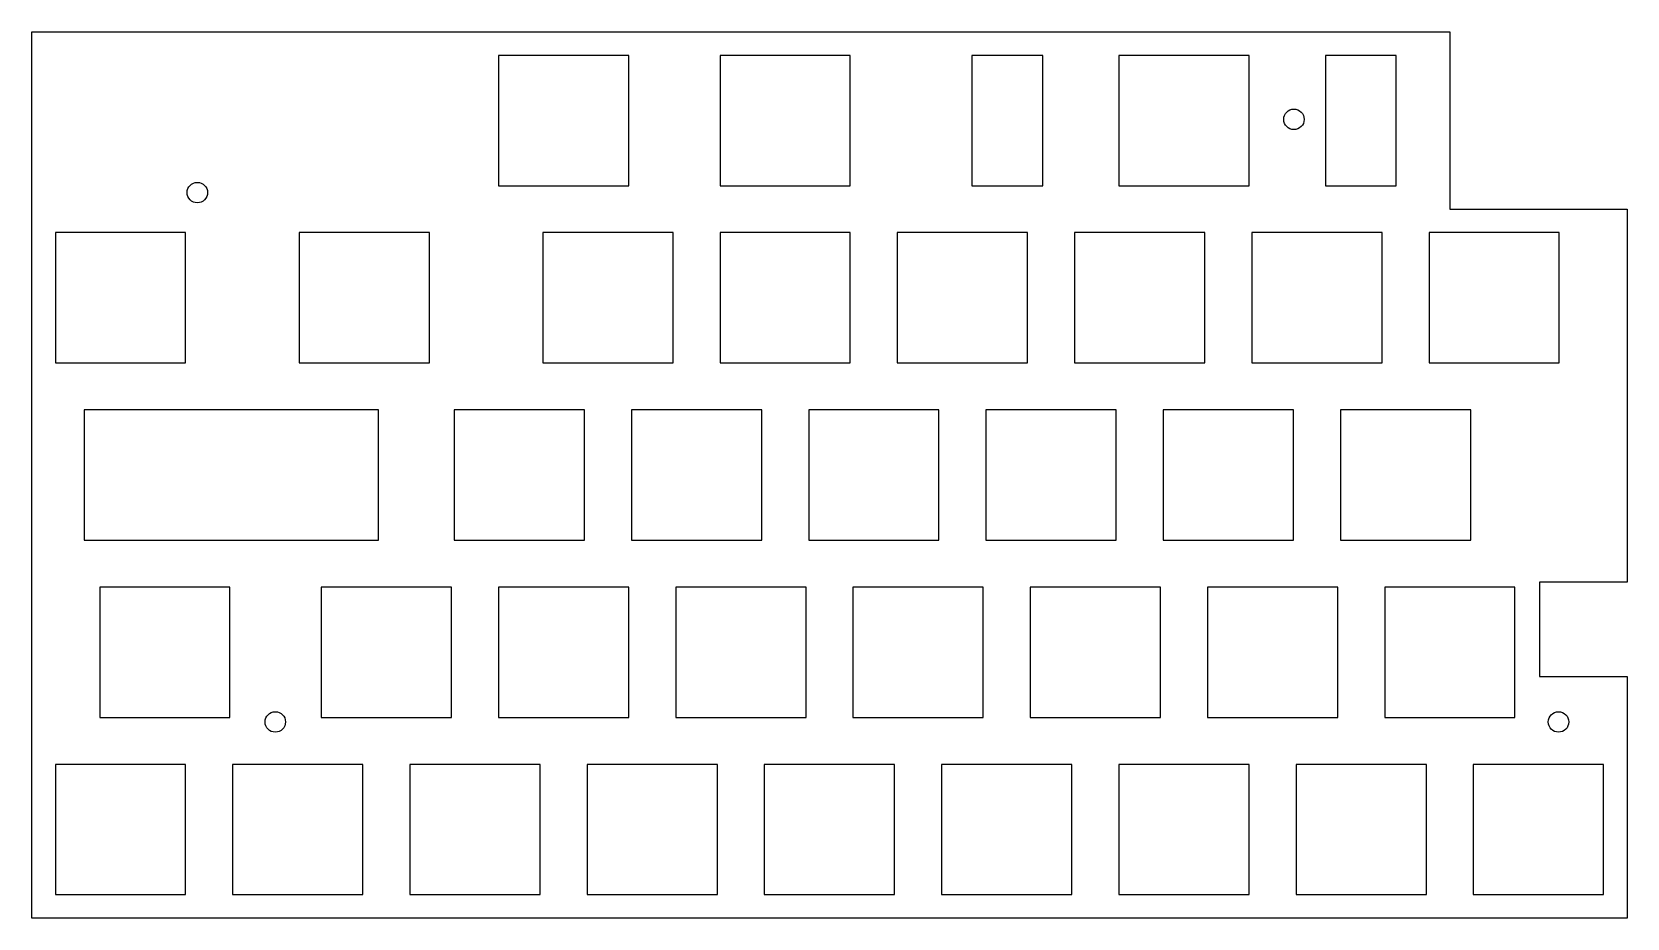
# Model space of a CAD drawing. Header units: millimetres. Extents: x -171 to 0, y -95 to 0.
import ezdxf

# ---------------------------------------------------------------- set-up
doc = ezdxf.new("R2010")
doc.units = ezdxf.units.MM
doc.layers.get('0').update_dxf_attribs({"linetype": 'CONTINUOUS'})

msp = doc.modelspace()

# ---------------------------------------------------------------- linework, layer by layer
for points in [[(0, -59.14), (-9.4, -59.14), (-9.4, -69.3), (0, -69.3), (0, -95.25), (-171.45, -95.25), (-171.45, 0), (-19.05, 0), (-19.05, -19.05), (0, -19.05)], [(-121.3, -2.53), (-121.3, -16.53), (-107.3, -16.53), (-107.3, -2.53)], [(-83.49, -2.53), (-97.49, -2.53), (-97.49, -16.53), (-83.49, -16.53)], [(-70.43, -2.53), (-70.43, -16.53), (-62.81, -16.53), (-62.81, -2.53)], [(-40.63, -2.53), (-54.63, -2.53), (-54.63, -16.53), (-40.63, -16.53)], [(-24.81, -2.53), (-32.43, -2.53), (-32.43, -16.53), (-24.81, -16.53)], [(-154.93, -35.57), (-154.93, -21.57), (-168.93, -21.57), (-168.93, -35.57)], [(-128.73, -35.57), (-128.73, -21.57), (-142.73, -21.57), (-142.73, -35.57)], [(-102.54, -35.57), (-102.54, -21.57), (-116.54, -21.57), (-116.54, -35.57)], [(-83.49, -21.57), (-97.49, -21.57), (-97.49, -35.57), (-83.49, -35.57)], [(-78.44, -35.57), (-64.44, -35.57), (-64.44, -21.57), (-78.44, -21.57)], [(-45.39, -35.57), (-45.39, -21.57), (-59.39, -21.57), (-59.39, -35.57)], [(-40.34, -35.57), (-26.34, -35.57), (-26.34, -21.57), (-40.34, -21.57)], [(-7.29, -35.57), (-7.29, -21.57), (-21.29, -21.57), (-21.29, -35.57)], [(-134.21, -40.63), (-165.83, -40.63), (-165.83, -54.63), (-134.21, -54.63)], [(-126.06, -54.63), (-112.06, -54.63), (-112.06, -40.63), (-126.06, -40.63)], [(-107.01, -54.63), (-93.01, -54.63), (-93.01, -40.63), (-107.01, -40.63)], [(-73.96, -54.63), (-73.96, -40.63), (-87.96, -40.63), (-87.96, -54.63)], [(-68.91, -54.63), (-54.91, -54.63), (-54.91, -40.63), (-68.91, -40.63)], [(-49.86, -54.63), (-35.86, -54.63), (-35.86, -40.63), (-49.86, -40.63)], [(-30.81, -54.63), (-16.81, -54.63), (-16.81, -40.63), (-30.81, -40.63)], [(-150.16, -73.68), (-150.16, -59.68), (-164.16, -59.68), (-164.16, -73.68)], [(-126.35, -73.68), (-126.35, -59.68), (-140.35, -59.68), (-140.35, -73.68)], [(-107.3, -59.68), (-121.3, -59.68), (-121.3, -73.68), (-107.3, -73.68)], [(-102.25, -59.68), (-102.25, -73.68), (-88.25, -73.68), (-88.25, -59.68)], [(-83.2, -73.68), (-69.2, -73.68), (-69.2, -59.68), (-83.2, -59.68)], [(-64.15, -59.68), (-64.15, -73.68), (-50.15, -73.68), (-50.15, -59.68)], [(-31.1, -59.68), (-45.1, -59.68), (-45.1, -73.68), (-31.1, -73.68)], [(-12.05, -59.68), (-26.05, -59.68), (-26.05, -73.68), (-12.05, -73.68)], [(-168.93, -92.73), (-154.93, -92.73), (-154.93, -78.73), (-168.93, -78.73)], [(-149.88, -78.73), (-149.88, -92.73), (-135.88, -92.73), (-135.88, -78.73)], [(-130.83, -78.73), (-130.83, -92.73), (-116.83, -92.73), (-116.83, -78.73)], [(-97.77, -78.73), (-111.77, -78.73), (-111.77, -92.73), (-97.77, -92.73)], [(-78.73, -92.73), (-78.73, -78.73), (-92.73, -78.73), (-92.73, -92.73)], [(-59.68, -92.73), (-59.68, -78.73), (-73.68, -78.73), (-73.68, -92.73)], [(-40.63, -92.73), (-40.63, -78.73), (-54.63, -78.73), (-54.63, -92.73)], [(-35.57, -92.73), (-21.57, -92.73), (-21.57, -78.73), (-35.57, -78.73)], [(-2.53, -92.73), (-2.53, -78.73), (-16.53, -78.73), (-16.53, -92.73)]]:
    msp.add_lwpolyline(points, close=True)
for centre in [(-35.81, -9.4), (-153.67, -17.27), (-145.29, -74.17), (-7.37, -74.17)]:
    msp.add_circle(centre, 1.1)

doc.saveas('drawing.dxf')
